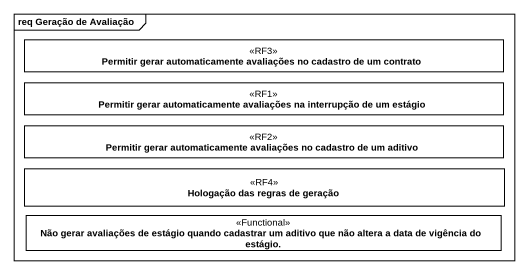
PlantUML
@startuml
mainframe req Geração de Avaliação
hide circle
hide empty members
class "Permitir gerar automaticamente avaliações no cadastro de um contrato" as Permitir_gerar <<RF3>>
class "Permitir gerar automaticamente avaliações na interrupção de um estágio" as Permitir_gerar_2 <<RF1>>
class "Permitir gerar automaticamente avaliações no cadastro de um aditivo" as Permitir_gerar_3 <<RF2>>
class "Hologação das regras de geração" as Hologação_das_regras_de <<RF4>>
class "Não gerar avaliações de estágio quando cadastrar um aditivo que não altera a data de vigência do estágio." as Não_gerar_avaliações_de <<Functional>>
@enduml
